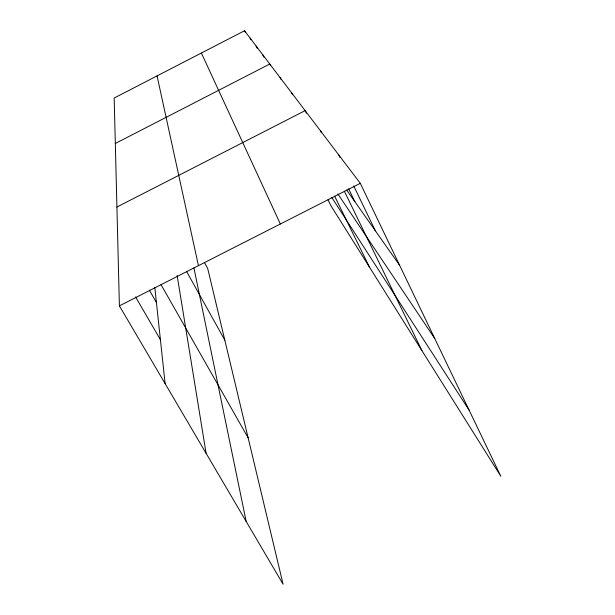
<?xml version="1.0" encoding="UTF-8"?>
<svg xmlns="http://www.w3.org/2000/svg" width="615" height="615" viewBox="0 0 615 615"><rect width="100%" height="100%" fill="white"/><g stroke="black" fill="none" stroke-linecap="round" stroke-linejoin="round"><path stroke-width="0.92" d="M328.018 199.837L330.962 205.81L500.825 476.256L360.298 183.324L244.532 30.75L114.175 98.039L119.395 305.87L283.092 584.25L207.701 268.478L204.511 262.667M115.312 143.487L269.777 64.014L270.608 65.713M116.912 207.047L305.14 110.631L306.393 113.206M119.395 305.87L360.298 183.324M346.606 189.92L399.589 265.219M337.896 193.963L434.767 338.558M331.685 197.292L469.145 410.213M135.6 296.96L160.415 339.711M149.322 290.103L156.418 302.472M161.045 284.668L248.129 437.803M186.783 271.838L224.798 340.11M244.532 30.75L245.385 32.472M262.628 54.597L263.889 57.164M256.086 45.979L257.339 48.523M250.074 38.053L250.928 39.775M280.063 77.575L280.909 79.297M334.591 196.077L369.4 267.002M291.756 92.98L292.594 94.702M344.331 191.165L421.913 350.612M320.638 131.056L321.476 132.779M348.59 188.728L354.847 201.635M338.78 154.957L340.026 157.548M353.74 185.976L375.358 230.786M201.382 53.021L280.348 223.998M157.063 75.899L198.437 265.665M193.91 267.871L246.161 521.443M177.143 275.52L206.102 453.332M154.803 287.428L165.128 383.645"/></g></svg>
